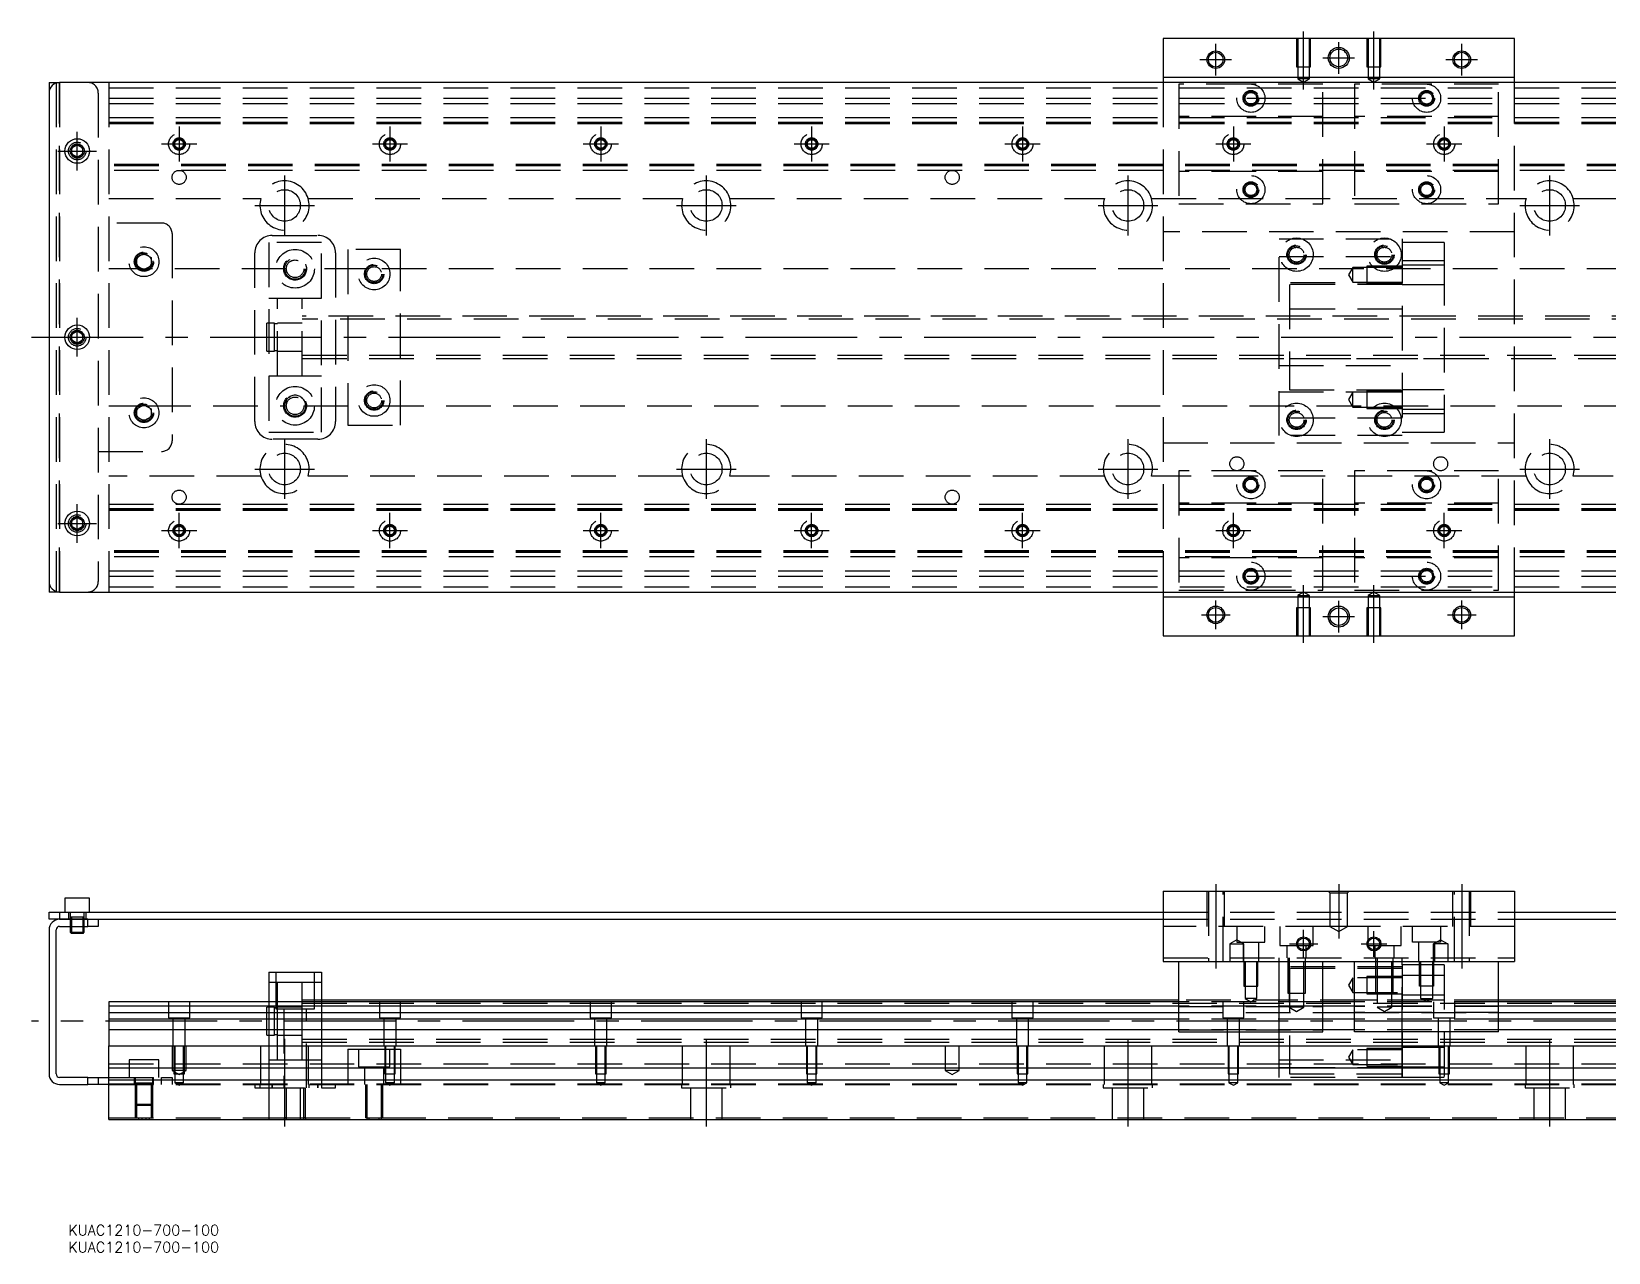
# Model space of a CAD drawing. Extents: x -5 to 916, y -260 to 87.
# Drawn here: x -5 to 443.7, y -260.4 to 87 of the extents above; entities that cross this region are included whole.
import ezdxf

# ---------------------------------------------------------------- set-up
doc = ezdxf.new("R2010")
doc.units = 0
doc.linetypes.add('CENTER', pattern=[50.8, 31.75, -6.35, 6.35, -6.35])
doc.linetypes.add('DASHED', pattern=[19.05, 12.7, -6.35])
doc.layers.get('0').update_dxf_attribs({"linetype": 'CONTINUOUS'})
doc.layers.add('CENTER', color=1, linetype='CENTER')
doc.styles.get("Standard").update_dxf_attribs({"font": 'txt.shx', "height": 3, "bigfont": 'bigfont.shx'})

# ---------------------------------------------------------------- blocks, each defined once
blk = doc.blocks.new('*U2')
at = {"color": 7, "linetype": 'CONTINUOUS'}
blk.add_text('KUAC1210-700-100', height=3, dxfattribs=at).set_placement((5.44, -260.44))
blk = doc.blocks.new('*U3')
at = {"color": 7, "linetype": 'CONTINUOUS'}
blk.add_text('KUAC1210-700-100', height=3, dxfattribs=at).set_placement((5.44, -255.58))

msp = doc.modelspace()

# ---------------------------------------------------------------- linework, layer by layer
at = {"color": 7, "linetype": 'CONTINUOUS'}
for p, q in [((417, 85), (317, 85)), ((317, 85), (317, 74)), ((417, 74), (417, 85)), ((0, 72.5), (0, -72.5)), ((0, 72.5), (3, 72.5)), ((731, 72.5), (3, 72.5)), ((317, 74), (417, 74)), ((317, 74), (317, 72.5)), ((417, 72.5), (417, 74)), ((6.5, 53.866026), (8, 54.73205)), ((6.5, 52.133974), (6.5, 53.866026)), ((8, 54.73205), (9.5, 53.866026)), ((9.5, 53.866026), (9.5, 52.133974)), ((8, 51.26795), (6.5, 52.133974)), ((9.5, 52.133974), (8, 51.26795)), ((6.5, 0.866026), (8, 1.73205)), ((6.5, -0.866026), (6.5, 0.866026)), ((8, 1.73205), (9.5, 0.866026)), ((9.5, 0.866026), (9.5, -0.866026)), ((8, -1.73205), (6.5, -0.866026)), ((9.5, -0.866026), (8, -1.73205)), ((6.5, -52.133974), (8, -51.26795)), ((6.5, -53.866026), (6.5, -52.133974)), ((8, -51.26795), (9.5, -52.133974)), ((9.5, -52.133974), (9.5, -53.866026)), ((8, -54.73205), (6.5, -53.866026)), ((9.5, -53.866026), (8, -54.73205)), ((3, -72.5), (0, -72.5)), ((3, -72.5), (731, -72.5)), ((317, -72.5), (317, -85)), ((417, -74), (317, -74)), ((417, -85), (417, -72.5)), ((317, -85), (417, -85)), ((11.5, -159.63), (4.5, -159.63)), ((4.5, -159.63), (4.5, -163.63)), ((11.5, -163.63), (11.5, -159.63)), ((317, -157.63), (417, -157.63)), ((317, -157.63), (317, -177.63)), ((417, -157.63), (417, -177.63)), ((0, -165.63), (0, -163.63)), ((0, -163.63), (3, -163.63)), ((3, -165.63), (0, -165.63)), ((3, -163.63), (3, -165.63)), ((3, -163.63), (317, -163.63)), ((3, -165.63), (11, -165.63)), ((11, -165.63), (3, -165.63)), ((11, -165.63), (317, -165.63)), ((11, -167.63), (11, -165.63)), ((14, -165.63), (14, -167.63)), ((417, -163.63), (731, -163.63)), ((417, -165.63), (723, -165.63)), ((0, -168.63), (0, -209.63)), ((2, -209.63), (2, -168.63)), ((3, -167.63), (11, -167.63)), ((6, -167.63), (6, -169.28)), ((6, -169.28), (10, -169.28)), ((6, -169.28), (6.35, -169.63)), ((6.35, -167.63), (6.35, -169.63)), ((9.65, -169.63), (6.35, -169.63)), ((9.65, -169.63), (9.65, -167.63)), ((9.65, -169.63), (10, -169.28)), ((10, -169.28), (10, -167.63)), ((14, -167.63), (11, -167.63)), ((317, -177.63), (417, -177.63)), ((321.5, -197.63), (321.5, -177.63)), ((362.5, -197.63), (362.5, -177.63)), ((371.5, -197.63), (371.5, -177.63)), ((412.5, -197.63), (412.5, -177.63)), ((62.5, -180.63), (62.5, -189.13)), ((62.5, -180.63), (77.5, -180.63)), ((77.5, -180.63), (77.5, -189.13)), ((321.5, -189.13), (17, -189.13)), ((17, -189.13), (17, -190.382272)), ((17, -190.382272), (17, -192.15668)), ((321.5, -190.382272), (17, -190.382272)), ((17, -192.15668), (321.5, -192.15668)), ((17, -192.15668), (17, -194.053076)), ((321.5, -188.63), (77.5, -188.63)), ((371.5, -189.13), (362.5, -189.13)), ((371.5, -190.382272), (362.5, -190.382272)), ((362.5, -192.15668), (371.5, -192.15668)), ((667, -188.63), (412.5, -188.63)), ((717, -189.13), (412.5, -189.13)), ((717, -190.382272), (412.5, -190.382272)), ((412.5, -192.15668), (717, -192.15668)), ((17, -194.053076), (17, -197.107372)), ((321.5, -194.053076), (17, -194.053076)), ((321.5, -197.107372), (17, -197.107372)), ((17, -197.107372), (17, -201.63)), ((371.5, -194.053076), (362.5, -194.053076)), ((371.5, -197.107372), (362.5, -197.107372)), ((717, -194.053076), (412.5, -194.053076)), ((717, -197.107372), (412.5, -197.107372)), ((17, -201.63), (717, -201.63)), ((17, -207.93), (17, -201.63)), ((321.5, -197.63), (362.5, -197.63)), ((412.5, -197.63), (371.5, -197.63)), ((11, -210.63), (3, -210.63)), ((11, -212.63), (11, -210.63)), ((11, -210.63), (14, -210.63)), ((14, -210.63), (14, -212.63)), ((14, -210.63), (17, -210.63)), ((17, -207.93), (717, -207.93)), ((17, -211.33), (17, -207.93)), ((3, -212.63), (11, -212.63)), ((14, -212.63), (11, -212.63)), ((17, -212.63), (14, -212.63)), ((17, -211.33), (717, -211.33)), ((17, -222.63), (17, -211.33)), ((17, -222.63), (717, -222.63))]:
    msp.add_line(p, q, dxfattribs=at)
at = {"color": 3, "linetype": 'DASHED'}
for p, q in [((355.000006, 85), (355.000006, 77)), ((355.35, 85), (355.35, 77)), ((358.65, 77), (358.65, 85)), ((358.999994, 77), (358.999994, 85)), ((375.000006, 85), (375.000006, 77)), ((375.35, 85), (375.35, 77)), ((378.65, 77), (378.65, 85)), ((378.999994, 77), (378.999994, 85)), ((355.000006, 77), (358.999994, 77)), ((355.35, 77), (355.35, 73.5)), ((358.65, 73.5), (358.65, 77)), ((375.000006, 77), (378.999994, 77)), ((375.35, 77), (375.35, 73.5)), ((378.65, 73.5), (378.65, 77)), ((2, 72.5), (2, -72.5)), ((3, 72.5), (3, -72.5)), ((3, -72.5), (3, 72.5)), ((3, 72.5), (3, -72.5)), ((3, -72.5), (3, 72.5)), ((17, 72.5), (17, -72.5)), ((317, 72.5), (317, -72.5)), ((321.5, 72), (321.5, 38)), ((342, 72), (321.5, 72)), ((362.5, 72), (342, 72)), ((358.65, 73.5), (355.35, 73.5)), ((355.35, 73.5), (357, 72.547372)), ((357, 72.547372), (358.65, 73.5)), ((362.5, 38), (362.5, 72)), ((392, 72), (371.5, 72)), ((371.5, 72), (371.5, 38)), ((378.65, 73.5), (375.35, 73.5)), ((375.35, 73.5), (377, 72.547372)), ((377, 72.547372), (378.65, 73.5)), ((412.5, 72), (392, 72)), ((412.5, 38), (412.5, 72)), ((417, -72.5), (417, 72.5)), ((14, 69.5), (14, -69.5)), ((17, 71), (717, 71)), ((17, 68), (717, 68)), ((17, 66.5), (717, 66.5)), ((17, 62.5), (717, 62.5)), ((17, 61.247728), (717, 61.247728)), ((17, 61.1147), (717, 61.1147)), ((17, 61.1), (717, 61.1)), ((17, 60.8), (717, 60.8)), ((362.5, 62.8), (321.5, 62.8)), ((412.5, 62.8), (371.5, 62.8)), ((6, 53), (6.030168, 53.346066)), ((717, 49.2), (17, 49.2)), ((717, 48.9), (17, 48.9)), ((717, 48.8853), (17, 48.8853)), ((717, 48.752272), (17, 48.752272)), ((717, 47.5), (17, 47.5)), ((362.5, 47.2), (321.5, 47.2)), ((412.5, 47.2), (371.5, 47.2)), ((17, 39.5), (60.291796, 39.5)), ((73.708204, 39.5), (180.291796, 39.5)), ((193.708204, 39.5), (300.291796, 39.5)), ((313.708204, 39.5), (420.291796, 39.5)), ((321.5, 38), (362.5, 38)), ((371.5, 38), (412.5, 38)), ((433.708204, 39.5), (540.291796, 39.5)), ((32, 32.5), (14, 32.5)), ((35, 29.5), (35, -29.5)), ((77.5, 27), (62.5, 27)), ((62.5, 27), (62.5, -27)), ((63.5, 29), (76.5, 29)), ((77.5, -27), (77.5, 27)), ((417, 30), (317, 30)), ((350, 28), (385, 28)), ((350, -28), (350, 28)), ((385, 28), (385, -28)), ((397, 27), (385, 27)), ((397, 27), (397, 21.748564)), ((25, 22.6547), (27, 23.809402)), ((25, 20.3453), (25, 22.6547)), ((27, 23.809402), (29, 22.6547)), ((29, 22.6547), (29, 20.3453)), ((58.5, -24), (58.5, 24)), ((81.5, 24), (81.5, -24)), ((100, 25), (85, 25)), ((85, 25), (85, -25)), ((100, -25), (100, 25)), ((350, 23), (385, 23)), ((26.359688, 19.5), (17, 19.5)), ((27, 19.190598), (25, 20.3453)), ((29, 20.3453), (27, 19.190598)), ((67.5, 19.5), (27.640312, 19.5)), ((29.483582, 21.786038), (29.5, 21.5)), ((91.030306, 19.5), (72.5, 19.5)), ((717, 19.5), (93.969694, 19.5)), ((371, 19.85352), (369.787564, 17.75352)), ((371, 15.65352), (371, 19.85352)), ((375, 19.85352), (371, 19.85352)), ((375, 20.253516), (375, 15.253526)), ((385, 20.253516), (375, 20.253516)), ((385, 19.85352), (375, 19.85352)), ((397, 21.748564), (385, 21.748564)), ((397, 20.50352), (385, 20.50352)), ((397, 21.748564), (397, -21.748564)), ((385, 15.5), (350, 15.5)), ((353, 15), (353, -15)), ((385, 15), (353, 15)), ((369.787564, 17.75352), (371, 15.65352)), ((371, 15.65352), (375, 15.65352)), ((375, 15.65352), (385, 15.65352)), ((375, 15.253526), (385, 15.253526)), ((385, 15.00352), (397, 15.00352)), ((65, 11), (62.5, 11)), ((65, -11), (65, 11)), ((72, 11), (65, 11)), ((72, 11), (65, 11)), ((72, -11), (72, 11)), ((77.5, 11), (72, 11)), ((397, 6), (72, 6)), ((667, 5.125), (72, 5.125)), ((385, 8), (350, 8)), ((397, 5.999994), (353, 5.999994)), ((667.005, 6), (397, 6)), ((6, 0), (6.023172, 0.30356)), ((62, 0), (62, 4)), ((64.1, 4), (62, 4)), ((62, -4), (62, 0)), ((64.1, 0), (64.1, 4)), ((65, 3.8), (64.1, 3.8)), ((64.1, -4), (64.1, 0)), ((72, 4), (65, 4)), ((72, 4), (65, 4)), ((62, -4), (64.1, -4)), ((64.1, -3.8), (65, -3.8)), ((65, -4), (72, -4)), ((65, -4), (72, -4)), ((72, -5.125), (667, -5.125)), ((72, -6), (397, -6)), ((350, -8), (385, -8)), ((353, -5.999994), (397, -5.999994)), ((397, -6), (667.005, -6)), ((62.5, -11), (65, -11)), ((65, -11), (72, -11)), ((65, -11), (72, -11)), ((72, -11), (77.5, -11)), ((350, -15.5), (385, -15.5)), ((353, -15), (385, -15)), ((371, -15.65352), (369.787564, -17.75352)), ((369.787564, -17.75352), (371, -19.85352)), ((371, -19.85352), (371, -15.65352)), ((375, -15.65352), (371, -15.65352)), ((375, -15.253526), (375, -20.253516)), ((385, -15.253526), (375, -15.253526)), ((385, -15.65352), (375, -15.65352)), ((397, -15.00352), (385, -15.00352)), ((17, -19.5), (26.359688, -19.5)), ((24.5, -21.5), (24.534018, -21.088984)), ((25, -20.3453), (27, -19.190598)), ((25, -22.6547), (25, -20.3453)), ((27, -19.190598), (29, -20.3453)), ((27.640312, -19.5), (67.5, -19.5)), ((29, -20.3453), (29, -22.6547)), ((72.5, -19.5), (91.030306, -19.5)), ((93.969694, -19.5), (717, -19.5)), ((371, -19.85352), (375, -19.85352)), ((375, -19.85352), (385, -19.85352)), ((375, -20.253516), (385, -20.253516)), ((385, -20.50352), (397, -20.50352)), ((397, -21.748564), (385, -21.748564)), ((397, -21.748564), (397, -27)), ((27, -23.809402), (25, -22.6547)), ((29, -22.6547), (27, -23.809402)), ((85, -25), (100, -25)), ((385, -23), (350, -23)), ((62.5, -27), (77.5, -27)), ((76.5, -29), (63.5, -29)), ((317, -30), (417, -30)), ((385, -28), (350, -28)), ((385, -27), (397, -27)), ((14, -32.5), (32, -32.5)), ((60.291796, -39.5), (17, -39.5)), ((180.291796, -39.5), (73.708204, -39.5)), ((300.291796, -39.5), (193.708204, -39.5)), ((420.291796, -39.5), (313.708204, -39.5)), ((321.5, -38), (321.5, -72)), ((362.5, -38), (321.5, -38)), ((362.5, -72), (362.5, -38)), ((371.5, -38), (371.5, -72)), ((412.5, -38), (371.5, -38)), ((412.5, -72), (412.5, -38)), ((540.291796, -39.5), (433.708204, -39.5)), ((17, -47.5), (717, -47.5)), ((17, -48.752272), (717, -48.752272)), ((17, -48.8853), (717, -48.8853)), ((17, -48.9), (717, -48.9)), ((17, -49.2), (717, -49.2)), ((362.5, -47.2), (321.5, -47.2)), ((412.5, -47.2), (371.5, -47.2)), ((6, -53), (6.030168, -52.653934)), ((717, -60.8), (17, -60.8)), ((717, -61.1), (17, -61.1)), ((717, -61.1147), (17, -61.1147)), ((717, -61.247728), (17, -61.247728)), ((717, -62.5), (17, -62.5)), ((362.5, -62.8), (321.5, -62.8)), ((412.5, -62.8), (371.5, -62.8)), ((17, -66.5), (717, -66.5)), ((17, -68), (717, -68)), ((17, -71), (717, -71)), ((321.5, -72), (342, -72)), ((342, -72), (362.5, -72)), ((357, -72.547372), (355.35, -73.5)), ((355.35, -73.5), (357, -73.5)), ((355.35, -73.5), (355.35, -77)), ((358.65, -73.5), (357, -72.547372)), ((357, -73.5), (358.65, -73.5)), ((358.65, -77), (358.65, -73.5)), ((371.5, -72), (392, -72)), ((377, -72.547372), (375.35, -73.5)), ((375.35, -73.5), (377, -73.5)), ((375.35, -73.5), (375.35, -77)), ((378.65, -73.5), (377, -72.547372)), ((377, -73.5), (378.65, -73.5)), ((378.65, -77), (378.65, -73.5)), ((392, -72), (412.5, -72)), ((358.999994, -77), (355.000006, -77)), ((355.000006, -77), (355.000006, -85)), ((355.35, -77), (355.35, -85)), ((358.65, -85), (358.65, -77)), ((358.999994, -85), (358.999994, -77)), ((378.999994, -77), (375.000006, -77)), ((375.000006, -77), (375.000006, -85)), ((375.35, -77), (375.35, -85)), ((378.65, -85), (378.65, -77)), ((378.999994, -85), (378.999994, -77)), ((329.500006, -157.63), (329.500006, -167.63)), ((329.9, -157.63), (329.9, -177.63)), ((334.1, -177.63), (334.1, -157.63)), ((334.499994, -167.63), (334.499994, -157.63)), ((364.5, -158.13), (364, -157.63)), ((364.5, -158.13), (364.5, -167.63)), ((364.5, -158.13), (369.5, -158.13)), ((369.5, -158.13), (370, -157.63)), ((369.5, -167.63), (369.5, -158.13)), ((399.500006, -167.63), (399.500006, -157.63)), ((399.9, -177.63), (399.9, -157.63)), ((404.1, -157.63), (404.1, -177.63)), ((404.499994, -157.63), (404.499994, -167.63)), ((5.5, -163.63), (5.5, -165.63)), ((6, -163.63), (6, -167.63)), ((10, -165.03), (6, -165.03)), ((6.35, -165.03), (6.35, -167.63)), ((9.65, -167.63), (9.65, -165.03)), ((10, -167.63), (10, -163.63)), ((10.5, -165.63), (10.5, -163.63)), ((317, -163.63), (417, -163.63)), ((317, -165.63), (417, -165.63)), ((364.5, -167.63), (317, -167.63)), ((338, -167.63), (338, -172.13)), ((346, -172.13), (346, -167.63)), ((350.25, -167.63), (350.25, -173.13)), ((359.75, -173.13), (359.75, -167.63)), ((369.5, -167.63), (364.5, -167.63)), ((364.5, -167.63), (367, -169.073376)), ((367, -169.073376), (369.5, -167.63)), ((417, -167.63), (369.5, -167.63)), ((375.25, -167.63), (375.25, -173.13)), ((384.75, -173.13), (384.75, -167.63)), ((388, -172.13), (388, -167.63)), ((396, -167.63), (396, -172.13)), ((338, -171.4753), (336, -172.63)), ((336, -172.63), (340, -172.63)), ((336, -172.63), (336, -177.63)), ((340, -172.63), (338, -171.4753)), ((338, -172.13), (346, -172.13)), ((339.75, -172.13), (339.75, -177.63)), ((340, -177.63), (340, -172.63)), ((344.25, -177.63), (344.25, -172.13)), ((350.25, -173.13), (359.75, -173.13)), ((352.25, -173.13), (352.25, -176.63)), ((357.75, -176.63), (357.75, -173.13)), ((375.25, -173.13), (384.75, -173.13)), ((377.25, -173.13), (377.25, -176.63)), ((382.75, -176.63), (382.75, -173.13)), ((396, -172.13), (388, -172.13)), ((389.75, -177.63), (389.75, -172.13)), ((394, -172.63), (396, -171.4753)), ((398, -172.63), (394, -172.63)), ((394, -177.63), (394, -172.63)), ((394.25, -172.13), (394.25, -177.63)), ((396, -171.4753), (398, -172.63)), ((398, -172.63), (398, -177.63)), ((317, -176.63), (417, -176.63)), ((340.000006, -177.63), (340.000006, -184.63)), ((340.35, -177.63), (340.35, -184.63)), ((343.65, -184.63), (343.65, -177.63)), ((343.999994, -184.63), (343.999994, -177.63)), ((350, -177.63), (350, -176.63)), ((350, -189.13), (350, -177.63)), ((385, -179.13), (350, -179.13)), ((352.500006, -176.63), (352.500006, -186.63)), ((352.9, -176.63), (352.9, -190.63)), ((357.1, -190.63), (357.1, -176.63)), ((357.499994, -186.63), (357.499994, -176.63)), ((377.500006, -176.63), (377.500006, -186.63)), ((377.9, -176.63), (377.9, -190.63)), ((382.1, -190.63), (382.1, -176.63)), ((382.499994, -186.63), (382.499994, -176.63)), ((385, -177.63), (385, -176.63)), ((385, -197.63), (385, -177.63)), ((390.000006, -178.63), (385, -178.63)), ((385, -178.63), (385, -210.63)), ((390.000006, -184.63), (390.000006, -177.63)), ((393.999994, -178.63), (390.000006, -178.63)), ((390.35, -184.63), (390.35, -177.63)), ((393.65, -177.63), (393.65, -184.63)), ((393.999994, -177.63), (393.999994, -184.63)), ((397, -178.63), (393.999994, -178.63)), ((397, -178.63), (397, -210.63)), ((65, -183.63), (62.5, -183.63)), ((64.5, -180.63), (64.5, -191.13)), ((65, -189.13), (65, -183.63)), ((72, -183.63), (65, -183.63)), ((72, -189.13), (72, -183.63)), ((77.5, -183.63), (72, -183.63)), ((75.5, -191.13), (75.5, -180.63)), ((353, -179.63), (353, -209.63)), ((385, -179.63), (353, -179.63)), ((371, -182.28), (369.787564, -184.38)), ((371, -186.48), (371, -182.28)), ((385, -182.28), (371, -182.28)), ((375, -181.880006), (375, -186.879994)), ((377.500006, -181.880006), (375, -181.880006)), ((382.499994, -181.880006), (377.500006, -181.880006)), ((385, -181.880006), (382.499994, -181.880006)), ((397, -181.63), (385, -181.63)), ((340.000006, -184.63), (343.999994, -184.63)), ((340.35, -184.63), (340.35, -188.13)), ((343.65, -188.13), (340.35, -188.13)), ((340.35, -188.13), (342, -189.082628)), ((342, -189.082628), (343.65, -188.13)), ((343.65, -188.13), (343.65, -184.63)), ((352.500006, -186.63), (357.499994, -186.63)), ((369.787564, -184.38), (371, -186.48)), ((371, -186.48), (385, -186.48)), ((375, -186.879994), (385, -186.879994)), ((377.500006, -186.63), (382.499994, -186.63)), ((385, -187.13), (397, -187.13)), ((393.999994, -184.63), (390.000006, -184.63)), ((390.35, -188.13), (390.35, -184.63)), ((390.35, -188.13), (393.65, -188.13)), ((392, -189.082628), (390.35, -188.13)), ((393.65, -188.13), (392, -189.082628)), ((393.65, -184.63), (393.65, -188.13)), ((34, -189.13), (34, -193.63)), ((40, -193.63), (40, -189.13)), ((62, -198.63), (62, -190.63)), ((62.5, -190.63), (62, -190.63)), ((62.5, -189.13), (62.5, -201.63)), ((64.1, -190.63), (62.5, -190.63)), ((64.1, -198.63), (64.1, -190.63)), ((65, -190.83), (64.1, -190.83)), ((64.5, -191.13), (75.5, -191.13)), ((65, -194.63), (65, -189.13)), ((72, -190.63), (65, -190.63)), ((66.75, -191.13), (66.75, -213.63)), ((77.5, -188.63), (72, -188.63)), ((72, -194.63), (72, -189.13)), ((72, -189.505), (667, -189.505)), ((73.25, -213.63), (73.25, -191.13)), ((77.5, -189.13), (77.5, -201.63)), ((94, -189.13), (94, -193.63)), ((100, -193.63), (100, -189.13)), ((154, -189.13), (154, -193.63)), ((160, -193.63), (160, -189.13)), ((214, -189.13), (214, -193.63)), ((220, -193.63), (220, -189.13)), ((274, -189.13), (274, -193.63)), ((280, -193.63), (280, -189.13)), ((412.5, -188.63), (321.5, -188.63)), ((362.5, -189.13), (321.5, -189.13)), ((362.5, -190.382272), (321.5, -190.382272)), ((321.5, -190.427056), (362.5, -190.427056)), ((321.5, -192.13), (362.5, -192.13)), ((321.5, -192.15668), (362.5, -192.15668)), ((334, -189.13), (334, -193.63)), ((340, -193.63), (340, -189.13)), ((350, -197.63), (350, -189.13)), ((357.1, -190.63), (352.9, -190.63)), ((352.9, -190.63), (355, -191.842436)), ((355, -191.842436), (357.1, -190.63)), ((397, -188.630006), (362.5, -188.630006)), ((412.5, -189.13), (371.5, -189.13)), ((412.5, -190.382272), (371.5, -190.382272)), ((412.5, -190.427056), (371.5, -190.427056)), ((412.5, -192.13), (371.5, -192.13)), ((371.5, -192.15668), (412.5, -192.15668)), ((382.1, -190.63), (377.9, -190.63)), ((377.9, -190.63), (380, -191.842436)), ((380, -191.842436), (382.1, -190.63)), ((394, -189.13), (394, -193.63)), ((400, -193.63), (400, -189.13)), ((34, -193.63), (40, -193.63)), ((35.25, -193.63), (35.25, -201.63)), ((38.75, -201.63), (38.75, -193.63)), ((65, -201.63), (65, -194.63)), ((72, -201.63), (72, -194.63)), ((94, -193.63), (100, -193.63)), ((95.25, -193.63), (95.25, -201.63)), ((98.75, -201.63), (98.75, -193.63)), ((154, -193.63), (160, -193.63)), ((155.25, -193.63), (155.25, -201.63)), ((158.75, -201.63), (158.75, -193.63)), ((214, -193.63), (220, -193.63)), ((215.25, -193.63), (215.25, -201.63)), ((218.75, -201.63), (218.75, -193.63)), ((274, -193.63), (280, -193.63)), ((275.25, -193.63), (275.25, -201.63)), ((278.75, -201.63), (278.75, -193.63)), ((362.5, -194.053076), (321.5, -194.053076)), ((362.5, -197.107372), (321.5, -197.107372)), ((321.5, -197.13), (362.5, -197.13)), ((334, -193.63), (340, -193.63)), ((335.25, -193.63), (335.25, -201.63)), ((338.75, -201.63), (338.75, -193.63)), ((412.5, -194.053076), (371.5, -194.053076)), ((412.5, -197.107372), (371.5, -197.107372)), ((412.5, -197.13), (371.5, -197.13)), ((394, -193.63), (400, -193.63)), ((395.25, -193.63), (395.25, -201.63)), ((398.75, -201.63), (398.75, -193.63)), ((35, -201.63), (35, -208.63)), ((35.500006, -201.63), (35.500006, -207.93)), ((35.75, -201.63), (35.75, -209.63)), ((38.25, -209.63), (38.25, -201.63)), ((38.499994, -207.93), (38.499994, -201.63)), ((39, -208.63), (39, -201.63)), ((60.291796, -212.63), (60.291796, -201.63)), ((62, -198.63), (62.5, -198.63)), ((62.5, -198.63), (64.1, -198.63)), ((62.5, -201.63), (62.5, -207.93)), ((64.1, -198.43), (65, -198.43)), ((65, -198.63), (72, -198.63)), ((65, -205.63), (65, -201.63)), ((72, -199.755), (667, -199.755)), ((72, -200.63), (667, -200.63)), ((72, -205.63), (72, -201.63)), ((73.708204, -201.63), (73.708204, -212.63)), ((77.5, -201.63), (77.5, -207.93)), ((95.500006, -201.63), (95.500006, -207.93)), ((95.75, -201.63), (95.75, -209.63)), ((98.25, -209.63), (98.25, -201.63)), ((98.499994, -207.93), (98.499994, -201.63)), ((155.500006, -201.63), (155.500006, -207.93)), ((155.75, -201.63), (155.75, -209.63)), ((158.25, -209.63), (158.25, -201.63)), ((158.499994, -207.93), (158.499994, -201.63)), ((180.291796, -212.63), (180.291796, -201.63)), ((193.708204, -201.63), (193.708204, -212.63)), ((215.500006, -201.63), (215.500006, -207.93)), ((215.75, -201.63), (215.75, -209.63)), ((218.25, -209.63), (218.25, -201.63)), ((218.499994, -207.93), (218.499994, -201.63)), ((255, -201.63), (255, -208.63)), ((259, -208.63), (259, -201.63)), ((275.500006, -201.63), (275.500006, -207.93)), ((275.75, -201.63), (275.75, -209.63)), ((278.25, -209.63), (278.25, -201.63)), ((278.499994, -207.93), (278.499994, -201.63)), ((300.291796, -212.63), (300.291796, -201.63)), ((313.708204, -201.63), (313.708204, -212.63)), ((335.500006, -201.63), (335.500006, -207.93)), ((335.75, -201.63), (335.75, -209.63)), ((338.25, -209.63), (338.25, -201.63)), ((338.499994, -207.93), (338.499994, -201.63)), ((350, -201.63), (350, -197.63)), ((350, -205.63), (350, -201.63)), ((385, -201.63), (385, -197.63)), ((385, -210.63), (385, -201.63)), ((395.500006, -201.63), (395.500006, -207.93)), ((395.75, -201.63), (395.75, -209.63)), ((398.25, -209.63), (398.25, -201.63)), ((398.499994, -207.93), (398.499994, -201.63)), ((420.291796, -212.63), (420.291796, -201.63)), ((433.708204, -201.63), (433.708204, -212.63)), ((31.25, -205.63), (22.75, -205.63)), ((22.75, -205.63), (22.75, -207.93)), ((31.25, -207.93), (31.25, -205.63)), ((62.5, -205.63), (65, -205.63)), ((65, -205.63), (72, -205.63)), ((72, -205.63), (77.5, -205.63)), ((85, -202.63), (95.500006, -202.63)), ((85, -202.63), (85, -207.93)), ((88, -202.63), (88, -207.63)), ((95.500006, -202.63), (98.499994, -202.63)), ((97, -207.63), (97, -202.63)), ((98.499994, -202.63), (100, -202.63)), ((100, -202.63), (100, -207.93)), ((350, -205.63), (385, -205.63)), ((350, -207.93), (350, -205.63)), ((371, -202.78), (369.787564, -204.88)), ((369.787564, -204.88), (371, -206.98)), ((371, -206.98), (371, -202.78)), ((385, -202.78), (371, -202.78)), ((375, -202.380006), (375, -207.379994)), ((385, -202.380006), (375, -202.380006)), ((397, -202.13), (385, -202.13)), ((17, -206.78), (717, -206.78)), ((17, -210.63), (32, -210.63)), ((22.75, -207.93), (22.75, -210.63)), ((24.25, -210.63), (24.25, -212.63)), ((24.5, -210.63), (24.5, -222.13)), ((29.5, -222.13), (29.5, -210.63)), ((29.75, -212.63), (29.75, -210.63)), ((31.25, -210.63), (31.25, -207.93)), ((32, -212.63), (32, -210.63)), ((32, -210.63), (35, -210.63)), ((39, -208.63), (35, -208.63)), ((35, -208.63), (37, -209.7847)), ((35, -210.63), (35, -212.63)), ((35.500006, -207.93), (35.500006, -209.63)), ((35.500006, -209.63), (38.499994, -209.63)), ((35.75, -209.63), (35.75, -212.13)), ((37, -209.7847), (39, -208.63)), ((38.25, -212.13), (38.25, -209.63)), ((38.499994, -209.63), (38.499994, -207.93)), ((62.5, -207.93), (62.5, -211.33)), ((77.5, -207.93), (77.5, -211.33)), ((85, -207.93), (85, -211.33)), ((88, -207.63), (97, -207.63)), ((89.75, -207.63), (89.75, -212.63)), ((95.25, -212.63), (95.25, -207.63)), ((95.500006, -207.93), (95.500006, -209.63)), ((95.500006, -209.63), (98.499994, -209.63)), ((95.75, -209.63), (95.75, -212.13)), ((98.25, -212.13), (98.25, -209.63)), ((98.499994, -209.63), (98.499994, -207.93)), ((100, -207.93), (100, -211.33)), ((155.500006, -207.93), (155.500006, -209.63)), ((155.500006, -209.63), (158.499994, -209.63)), ((155.75, -209.63), (155.75, -212.13)), ((158.25, -212.13), (158.25, -209.63)), ((158.499994, -209.63), (158.499994, -207.93)), ((215.500006, -207.93), (215.500006, -209.63)), ((215.500006, -209.63), (218.499994, -209.63)), ((215.75, -209.63), (215.75, -212.13)), ((218.25, -212.13), (218.25, -209.63)), ((218.499994, -209.63), (218.499994, -207.93)), ((259, -208.63), (255, -208.63)), ((255, -208.63), (257, -209.7847)), ((257, -209.7847), (259, -208.63)), ((275.500006, -207.93), (275.500006, -209.63)), ((275.500006, -209.63), (278.499994, -209.63)), ((275.75, -209.63), (275.75, -212.13)), ((278.25, -212.13), (278.25, -209.63)), ((278.499994, -209.63), (278.499994, -207.93)), ((335.500006, -207.93), (335.500006, -209.63)), ((335.500006, -209.63), (338.499994, -209.63)), ((335.75, -209.63), (335.75, -212.13)), ((338.25, -212.13), (338.25, -209.63)), ((338.499994, -209.63), (338.499994, -207.93)), ((350, -207.905918), (385, -207.905918)), ((353, -207.905918), (350, -207.905918)), ((350, -210.63), (350, -207.93)), ((385, -210.63), (350, -210.63)), ((385, -207.905918), (353, -207.905918)), ((353, -209.63), (385, -209.63)), ((371, -206.98), (385, -206.98)), ((375, -207.379994), (385, -207.379994)), ((385, -207.63), (397, -207.63)), ((397, -210.63), (385, -210.63)), ((395.500006, -207.93), (395.500006, -209.63)), ((395.500006, -209.63), (398.499994, -209.63)), ((395.75, -209.63), (395.75, -212.13)), ((398.25, -212.13), (398.25, -209.63)), ((398.499994, -209.63), (398.499994, -207.93)), ((17, -212.48), (717, -212.48)), ((17, -212.63), (717, -212.63)), ((29.500006, -212.23), (24.499994, -212.23)), ((24.9, -212.23), (24.9, -222.13)), ((29.1, -222.13), (29.1, -212.23)), ((38.25, -212.13), (35.75, -212.13)), ((35.75, -212.13), (37, -212.851688)), ((37, -212.851688), (38.25, -212.13)), ((58.5, -212.63), (58.5, -213.63)), ((58.5, -213.63), (81.5, -213.63)), ((60, -212.63), (60, -213.63)), ((60, -213.63), (74, -213.63)), ((62.5, -211.33), (62.5, -212.63)), ((62.5, -212.63), (62.5, -213.63)), ((62.5, -213.63), (62.5, -222.63)), ((63.5, -213.63), (63.5, -212.63)), ((63.5, -212.63), (63.5, -213.63)), ((67.000006, -213.63), (67.000006, -222.13)), ((67.5, -213.63), (67.5, -222.13)), ((71.5, -222.63), (71.5, -213.63)), ((72.5, -222.13), (72.5, -213.63)), ((72.999994, -222.13), (72.999994, -213.63)), ((74, -213.63), (74, -212.63)), ((76.5, -212.63), (76.5, -213.63)), ((76.5, -213.63), (76.5, -212.63)), ((77.5, -211.33), (77.5, -213.63)), ((81.5, -213.63), (81.5, -212.63)), ((85, -211.33), (85, -212.63)), ((90.000006, -212.63), (90.000006, -222.13)), ((90.4, -212.63), (90.4, -222.13)), ((94.6, -222.13), (94.6, -212.63)), ((94.999994, -222.13), (94.999994, -212.63)), ((98.25, -212.13), (95.75, -212.13)), ((95.75, -212.13), (97, -212.851688)), ((97, -212.851688), (98.25, -212.13)), ((100, -211.33), (100, -212.63)), ((158.25, -212.13), (155.75, -212.13)), ((155.75, -212.13), (157, -212.851688)), ((157, -212.851688), (158.25, -212.13)), ((180, -212.63), (180, -213.63)), ((180, -213.63), (194, -213.63)), ((182.5, -213.63), (182.5, -222.63)), ((191.5, -222.63), (191.5, -213.63)), ((194, -213.63), (194, -212.63)), ((218.25, -212.13), (215.75, -212.13)), ((215.75, -212.13), (217, -212.851688)), ((217, -212.851688), (218.25, -212.13)), ((278.25, -212.13), (275.75, -212.13)), ((275.75, -212.13), (277, -212.851688)), ((277, -212.851688), (278.25, -212.13)), ((300, -212.63), (300, -213.63)), ((300, -213.63), (314, -213.63)), ((302.5, -213.63), (302.5, -222.63)), ((311.5, -222.63), (311.5, -213.63)), ((314, -213.63), (314, -212.63)), ((338.25, -212.13), (335.75, -212.13)), ((335.75, -212.13), (337, -212.851688)), ((337, -212.851688), (338.25, -212.13)), ((398.25, -212.13), (395.75, -212.13)), ((395.75, -212.13), (397, -212.851688)), ((397, -212.851688), (398.25, -212.13)), ((420, -212.63), (420, -213.63)), ((420, -213.63), (434, -213.63)), ((422.5, -213.63), (422.5, -222.63)), ((431.5, -222.63), (431.5, -213.63)), ((434, -213.63), (434, -212.63)), ((24.5, -218.23), (29.5, -218.23)), ((24.5, -218.23), (24.9, -218.63)), ((29.1, -218.63), (24.9, -218.63)), ((29.1, -218.63), (29.5, -218.23)), ((17, -222.13), (67.000006, -222.13)), ((25.500008, -222.63), (25.500008, -222.13)), ((26.359688, -222.13), (26.359688, -222.63)), ((27.640312, -222.63), (27.640312, -222.13)), ((28.499992, -222.13), (28.499992, -222.63)), ((67.5, -222.13), (67.000006, -222.13)), ((67.000006, -222.63), (67.000006, -222.13)), ((67.000006, -222.13), (67.5, -222.13)), ((67.5, -222.13), (72.5, -222.13)), ((67.5, -222.13), (67.5, -222.63)), ((72.999994, -222.13), (72.5, -222.13)), ((72.5, -222.63), (72.5, -222.13)), ((72.5, -222.13), (72.999994, -222.13)), ((72.999994, -222.13), (72.999994, -222.63)), ((72.999994, -222.13), (90.500006, -222.13)), ((90.500006, -222.13), (90.000006, -222.13)), ((90.500006, -222.63), (90.500006, -222.13)), ((90.500006, -222.13), (91.030306, -222.13)), ((91.030306, -222.13), (93.969694, -222.13)), ((91.030306, -222.13), (91.030306, -222.63)), ((93.969694, -222.63), (93.969694, -222.13)), ((93.969694, -222.13), (94.499994, -222.13)), ((94.999994, -222.13), (94.499994, -222.13)), ((94.499994, -222.13), (94.499994, -222.63)), ((94.499994, -222.13), (717, -222.13))]:
    msp.add_line(p, q, dxfattribs=at)
at = {"color": 3, "linetype": 'CONTINUOUS'}
for centre, radius in [((332, 79), 2.5), ((402, 79), 2.5), ((332, -79), 2.5), ((402, -79), 2.5), ((357, -172.63), 2), ((377, -172.63), 2)]:
    msp.add_circle(centre, radius, dxfattribs=at)
at = {"color": 7, "linetype": 'CONTINUOUS'}
for centre, radius in [((332, 79), 2.1), ((367, 79.5), 3), ((367, 79.5), 2.5), ((402, 79), 2.1), ((8, 53), 3.5), ((8, 0), 3.5), ((8, -53), 3.5), ((332, -79), 2.1), ((367, -79.5), 3), ((367, -79.5), 2.5), ((402, -79), 2.1), ((357, -172.63), 1.65), ((377, -172.63), 1.65)]:
    msp.add_circle(centre, radius, dxfattribs=at)
at = {"color": 3, "linetype": 'DASHED'}
for centre, radius in [((342, 68), 4), ((392, 68), 4), ((342, 68), 2.25), ((342, 68), 2), ((342, 68), 1.65), ((392, 68), 2.25), ((392, 68), 2), ((392, 68), 1.65), ((8, 53), 2.5), ((8, 53), 2), ((37, 55), 3), ((37, 55), 1.75), ((37, 55), 1.5), ((37, 55), 1.25), ((97, 55), 3), ((97, 55), 1.75), ((97, 55), 1.5), ((97, 55), 1.25), ((157, 55), 3), ((157, 55), 1.75), ((157, 55), 1.5), ((157, 55), 1.25), ((217, 55), 3), ((217, 55), 1.75), ((217, 55), 1.5), ((217, 55), 1.25), ((277, 55), 3), ((277, 55), 1.75), ((277, 55), 1.5), ((277, 55), 1.25), ((337, 55), 3), ((337, 55), 1.75), ((337, 55), 1.5), ((337, 55), 1.25), ((397, 55), 3), ((397, 55), 1.75), ((397, 55), 1.5), ((397, 55), 1.25), ((37, 45.5), 2), ((257, 45.5), 2), ((342, 42), 4), ((392, 42), 4), ((67, 37.5), 4.5), ((187, 37.5), 4.5), ((307, 37.5), 4.5), ((342, 42), 2.25), ((342, 42), 2), ((342, 42), 1.65), ((392, 42), 2.25), ((392, 42), 2), ((392, 42), 1.65), ((427, 37.5), 4.5), ((355, 23.5), 4.75), ((380, 23.5), 4.75), ((27, 21.5), 4.25), ((27, 21.5), 2.75), ((27, 21.5), 2.5), ((27, 21.5), 2.1), ((70, 19.5), 5.5), ((70, 19.5), 3.25), ((70, 19.5), 3), ((92.5, 18), 4.5), ((355, 23.5), 2.75), ((355, 23.5), 2.5), ((355, 23.5), 2.1), ((380, 23.5), 2.75), ((380, 23.5), 2.5), ((380, 23.5), 2.1), ((70, 19.5), 2.5), ((92.5, 18), 2.75), ((92.5, 18), 2.5), ((92.5, 18), 2.1), ((8, 0), 2.5), ((8, 0), 2), ((27, -21.5), 4.25), ((70, -19.5), 5.5), ((70, -19.5), 3.25), ((70, -19.5), 3), ((70, -19.5), 2.5), ((92.5, -18), 4.5), ((92.5, -18), 2.75), ((92.5, -18), 2.5), ((92.5, -18), 2.1), ((27, -21.5), 2.75), ((27, -21.5), 2.5), ((27, -21.5), 2.1), ((355, -23.5), 4.75), ((355, -23.5), 2.75), ((355, -23.5), 2.5), ((355, -23.5), 2.1), ((380, -23.5), 4.75), ((380, -23.5), 2.75), ((380, -23.5), 2.5), ((380, -23.5), 2.1), ((67, -37.5), 4.5), ((187, -37.5), 4.5), ((307, -37.5), 4.5), ((338, -36), 2), ((396, -36), 2), ((427, -37.5), 4.5), ((342, -42), 4), ((342, -42), 2.25), ((342, -42), 2), ((342, -42), 1.65), ((392, -42), 4), ((392, -42), 2.25), ((392, -42), 2), ((392, -42), 1.65), ((37, -45.5), 2), ((257, -45.5), 2), ((8, -53), 2.5), ((8, -53), 2), ((37, -55), 3), ((37, -55), 1.75), ((37, -55), 1.5), ((37, -55), 1.25), ((97, -55), 3), ((97, -55), 1.75), ((97, -55), 1.5), ((97, -55), 1.25), ((157, -55), 3), ((157, -55), 1.75), ((157, -55), 1.5), ((157, -55), 1.25), ((217, -55), 3), ((217, -55), 1.75), ((217, -55), 1.5), ((217, -55), 1.25), ((277, -55), 3), ((277, -55), 1.75), ((277, -55), 1.5), ((277, -55), 1.25), ((337, -55), 3), ((337, -55), 1.75), ((337, -55), 1.5), ((337, -55), 1.25), ((397, -55), 3), ((397, -55), 1.75), ((397, -55), 1.5), ((397, -55), 1.25), ((342, -68), 4), ((342, -68), 2.25), ((342, -68), 2), ((342, -68), 1.65), ((392, -68), 4), ((392, -68), 2.25), ((392, -68), 2), ((392, -68), 1.65)]:
    msp.add_circle(centre, radius, dxfattribs=at)
at = {"color": 7, "linetype": 'CONTINUOUS'}
for centre, radius, start, end in [((3, 69.5), 3, 90, 180), ((8, 53), 1.65, 144.619977, 155.380023), ((8, 53), 1.65, 95.380023, 144.619977), ((8, 53), 1.65, 84.619977, 95.380023), ((8, 53), 1.65, 35.380023, 84.619977), ((8, 53), 1.65, 24.619977, 35.380023), ((8, 53), 1.65, 155.380023, 180), ((8, 53), 1.65, 180, 204.619977), ((8, 53), 1.65, 204.619977, 215.380023), ((8, 53), 1.65, 215.380023, 264.619977), ((8, 53), 1.65, 264.619977, 275.380023), ((8, 53), 1.65, 275.380023, 324.619977), ((8, 53), 1.65, 324.619977, 335.380023), ((8, 53), 1.65, 335.380023, 24.619977), ((8, 0), 1.65, 155.380023, 180), ((8, 0), 1.65, 180, 204.619977), ((8, 0), 1.65, 144.619977, 155.380023), ((8, 0), 1.65, 95.380023, 144.619977), ((8, 0), 1.65, 84.619977, 95.380023), ((8, 0), 1.65, 35.380023, 84.619977), ((8, 0), 1.65, 24.619977, 35.380023), ((8, 0), 1.65, 335.380023, 24.619977), ((8, 0), 1.65, 204.619977, 215.380023), ((8, 0), 1.65, 215.380023, 264.619977), ((8, 0), 1.65, 264.619977, 275.380023), ((8, 0), 1.65, 275.380023, 324.619977), ((8, 0), 1.65, 324.619977, 335.380023), ((8, -53), 1.65, 155.380023, 180), ((8, -53), 1.65, 180, 204.619977), ((8, -53), 1.65, 144.619977, 155.380023), ((8, -53), 1.65, 204.619977, 215.380023), ((8, -53), 1.65, 95.380023, 144.619977), ((8, -53), 1.65, 84.619977, 95.380023), ((8, -53), 1.65, 35.380023, 84.619977), ((8, -53), 1.65, 24.619977, 35.380023), ((8, -53), 1.65, 324.619977, 335.380023), ((8, -53), 1.65, 335.380023, 24.619977), ((8, -53), 1.65, 215.380023, 264.619977), ((8, -53), 1.65, 264.619977, 275.380023), ((8, -53), 1.65, 275.380023, 324.619977), ((3, -69.5), 3, 180, 270), ((3, -168.63), 3, 90, 180), ((3, -168.63), 1, 90, 180), ((3, -209.63), 3, 180, 270), ((3, -209.63), 1, 180, 270)]:
    msp.add_arc(centre, radius, start, end, dxfattribs=at)
at = {"color": 3, "linetype": 'DASHED'}
for centre, radius, start, end in [((11, 69.5), 3, 0, 90), ((67, 37.5), 7, 16.60155, 163.39845), ((187, 37.5), 7, 16.60155, 163.39845), ((307, 37.5), 7, 16.60155, 163.39845), ((427, 37.5), 7, 16.60155, 163.39845), ((67, 37.5), 7, 163.39845, 16.60155), ((187, 37.5), 7, 163.39845, 16.60155), ((307, 37.5), 7, 163.39845, 16.60155), ((427, 37.5), 7, 163.39845, 16.60155), ((32, 29.5), 3, 0, 90), ((63.5, 24), 5, 90, 180), ((76.5, 24), 5, 0, 90), ((70, 19.5), 3, 180, 0), ((70, -19.5), 3, 0, 180), ((63.5, -24), 5, 180, 270), ((76.5, -24), 5, 270, 0), ((32, -29.5), 3, 270, 0), ((67, -37.5), 7, 343.39845, 196.60155), ((187, -37.5), 7, 343.39845, 196.60155), ((307, -37.5), 7, 343.39845, 196.60155), ((427, -37.5), 7, 343.39845, 196.60155), ((67, -37.5), 7, 196.60155, 343.39845), ((187, -37.5), 7, 196.60155, 343.39845), ((307, -37.5), 7, 196.60155, 343.39845), ((427, -37.5), 7, 196.60155, 343.39845), ((11, -69.5), 3, 270, 0)]:
    msp.add_arc(centre, radius, start, end, dxfattribs=at)
at = {"layer": 'CENTER', "color": 1, "linetype": 'CENTER'}
for p, q in [((357, 70.547372), (357, 87)), ((377, 70.547372), (377, 87)), ((332, 74.5), (332, 83.5)), ((367, 75), (367, 84)), ((402, 74.5), (402, 83.5)), ((327.5, 79), (336.5, 79)), ((362.5, 79.5), (371.5, 79.5)), ((397.5, 79), (406.5, 79)), ((8, 47.5), (8, 58.5)), ((37, 60), (37, 50)), ((97, 60), (97, 50)), ((157, 60), (157, 50)), ((217, 60), (217, 50)), ((277, 60), (277, 50)), ((337, 60), (337, 50)), ((397, 60), (397, 50)), ((32, 55), (42, 55)), ((92, 55), (102, 55)), ((152, 55), (162, 55)), ((212, 55), (222, 55)), ((272, 55), (282, 55)), ((332, 55), (342, 55)), ((392, 55), (402, 55)), ((2.5, 53), (13.5, 53)), ((67, 46), (67, 29)), ((187, 46), (187, 29)), ((307, 46), (307, 29)), ((427, 46), (427, 29)), ((58.5, 37.5), (75.5, 37.5)), ((178.5, 37.5), (195.5, 37.5)), ((298.5, 37.5), (315.5, 37.5)), ((418.5, 37.5), (435.5, 37.5)), ((8, -5.5), (8, 5.5)), ((-5, 0), (759, 0)), ((67, -29), (67, -46)), ((187, -29), (187, -46)), ((307, -29), (307, -46)), ((427, -29), (427, -46)), ((58.5, -37.5), (75.5, -37.5)), ((178.5, -37.5), (195.5, -37.5)), ((298.5, -37.5), (315.5, -37.5)), ((418.5, -37.5), (435.5, -37.5)), ((8, -58.5), (8, -47.5)), ((2.5, -53), (13.5, -53)), ((37, -60), (37, -50)), ((97, -60), (97, -50)), ((157, -60), (157, -50)), ((217, -60), (217, -50)), ((277, -60), (277, -50)), ((337, -60), (337, -50)), ((397, -60), (397, -50)), ((32, -55), (42, -55)), ((92, -55), (102, -55)), ((152, -55), (162, -55)), ((212, -55), (222, -55)), ((272, -55), (282, -55)), ((332, -55), (342, -55)), ((392, -55), (402, -55)), ((357, -87), (357, -70.547372)), ((377, -87), (377, -70.547372)), ((332, -83.1), (332, -74.9)), ((367, -84), (367, -75)), ((402, -83.1), (402, -74.9)), ((327.9, -79), (336.1, -79)), ((362.5, -79.5), (371.5, -79.5)), ((397.9, -79), (406.1, -79)), ((332, -155.63), (332, -179.63)), ((367, -155.63), (367, -171.073376)), ((402, -155.63), (402, -179.63)), ((357, -176.63), (357, -168.63)), ((377, -176.28), (377, -168.98)), ((353, -172.63), (361, -172.63)), ((373.35, -172.63), (380.65, -172.63)), ((759, -194.63), (-5, -194.63)), ((67, -199.63), (67, -224.63)), ((187, -199.63), (187, -224.63)), ((307, -199.63), (307, -224.63)), ((427, -199.63), (427, -224.63))]:
    msp.add_line(p, q, dxfattribs=at)

# ---------------------------------------------------------------- block references
at = {"color": 7, "linetype": 'CONTINUOUS'}
for name in ['*U3', '*U2']:
    msp.add_blockref(name, (0, 0), dxfattribs=at)

doc.saveas('drawing.dxf')
